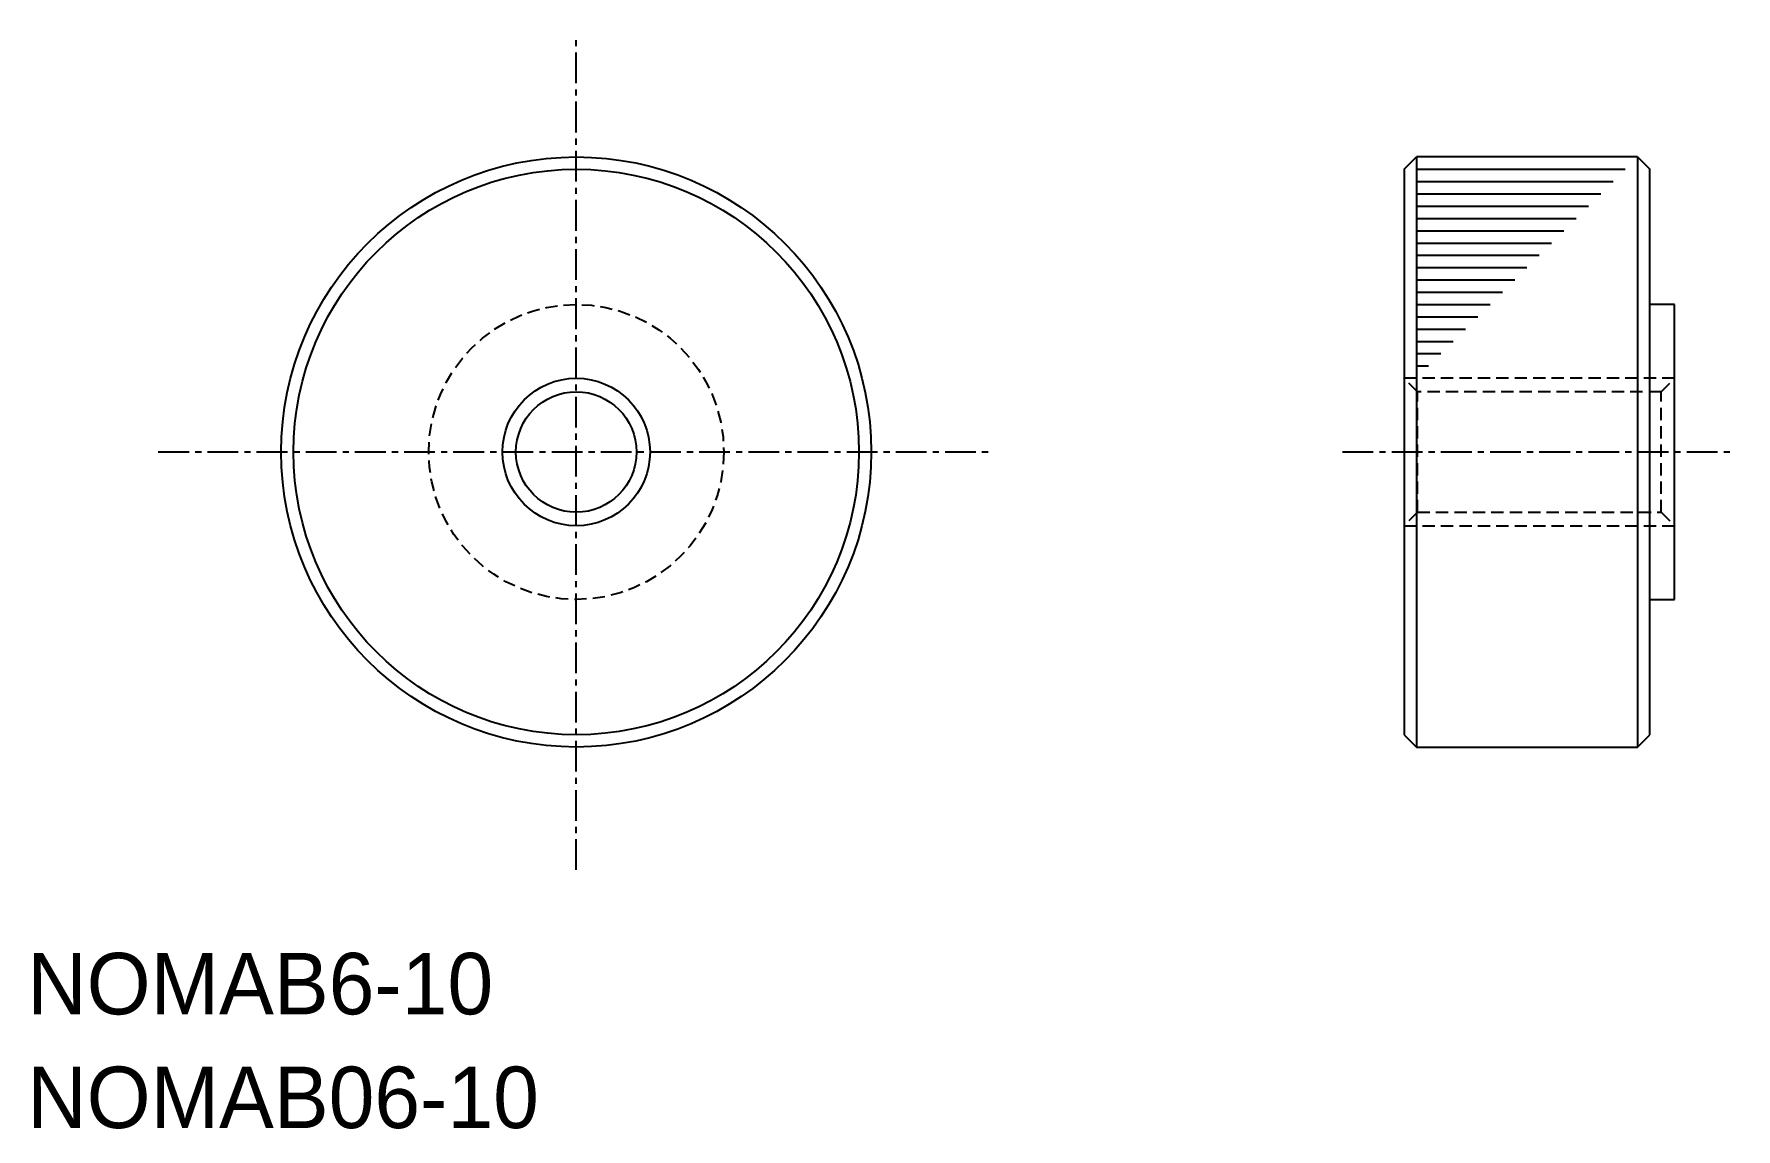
# Model space of a CAD drawing. Extents: x 0.3 to 69.5, y 0 to 44.5.
import ezdxf

# ---------------------------------------------------------------- set-up
doc = ezdxf.new("R2010")
doc.units = 0
doc.linetypes.add('CENTER', pattern=[2, 1.25, -0.25, 0.25, -0.25])
doc.linetypes.add('DASHED', pattern=[0.75, 0.5, -0.25])
doc.layers.get('0').update_dxf_attribs({"linetype": 'CONTINUOUS'})
doc.layers.add('CENTER', color=1, linetype='CENTER')

msp = doc.modelspace()

# ---------------------------------------------------------------- linework, layer by layer
at = {"color": 7, "linetype": 'CONTINUOUS'}
for p, q in [((56, 39), (56.5, 39.5)), ((56.5, 39.5), (56.5, 15.5)), ((65.5, 39.5), (56.5, 39.5)), ((65.5, 39.5), (65.5, 15.5)), ((65.5, 39.5), (66, 39)), ((56, 39), (56, 16)), ((56.5, 39), (65, 39)), ((66, 16), (66, 39)), ((56.5, 38.5), (64.5, 38.5)), ((56.5, 38), (64, 38)), ((56.5, 37.5), (63.5, 37.5)), ((56.5, 37), (63, 37)), ((56.5, 36.5), (62.5, 36.5)), ((56.5, 36), (62, 36)), ((56.5, 35.5), (61.5, 35.5)), ((56.5, 35), (61, 35)), ((56.5, 34.5), (60.5, 34.5)), ((56.5, 34), (60, 34)), ((56.5, 33.5), (59.5, 33.5)), ((67, 33.499), (66, 33.499)), ((67, 21.5), (67, 33.499)), ((56.5, 33), (59, 33)), ((56.5, 32.5), (58.5, 32.5)), ((56.5, 32), (58, 32)), ((56.5, 31.5), (57.5, 31.5)), ((56.5, 31), (57, 31)), ((66, 21.5), (67, 21.5)), ((56, 16), (56.5, 15.5)), ((65.5, 15.5), (66, 16)), ((56.5, 15.5), (65.5, 15.5))]:
    msp.add_line(p, q, dxfattribs=at)
at = {"color": 3, "linetype": 'DASHED'}
for p, q in [((56.549, 29.951), (56, 30.5)), ((67, 30.5), (56, 30.5)), ((66.451, 29.951), (67, 30.5)), ((56.549, 25.049), (56.549, 29.951)), ((66.451, 29.951), (56.549, 29.951)), ((66.451, 25.049), (66.451, 29.951)), ((56.549, 25.049), (56, 24.5)), ((56.549, 25.049), (66.451, 25.049)), ((66.451, 25.049), (67, 24.5)), ((56, 24.5), (67, 24.5))]:
    msp.add_line(p, q, dxfattribs=at)
at = {"color": 7, "linetype": 'CONTINUOUS'}
for radius in [12, 11.5, 2.451]:
    msp.add_circle((22.329, 27.5), radius, dxfattribs=at)
at = {"color": 3, "linetype": 'DASHED'}
msp.add_circle((22.329, 27.5), 6, dxfattribs=at)
at = {"color": 3, "linetype": 'CONTINUOUS'}
msp.add_circle((22.329, 27.5), 3, dxfattribs=at)
at = {"layer": 'CENTER', "color": 1, "linetype": 'CENTER'}
for p, q in [((22.329, 10.5), (22.329, 44.5)), ((5.329, 27.5), (39.329, 27.5)), ((53.5, 27.5), (69.5, 27.5))]:
    msp.add_line(p, q, dxfattribs=at)

# ---------------------------------------------------------------- texts
at = {"color": 7, "linetype": 'CONTINUOUS'}
for s, p in [('NOMAB6-10', (0, 4.626)), ('NOMAB06-10', (0, 0))]:
    msp.add_text(s, height=2.5, dxfattribs=at).set_placement(p)

doc.saveas('drawing.dxf')
